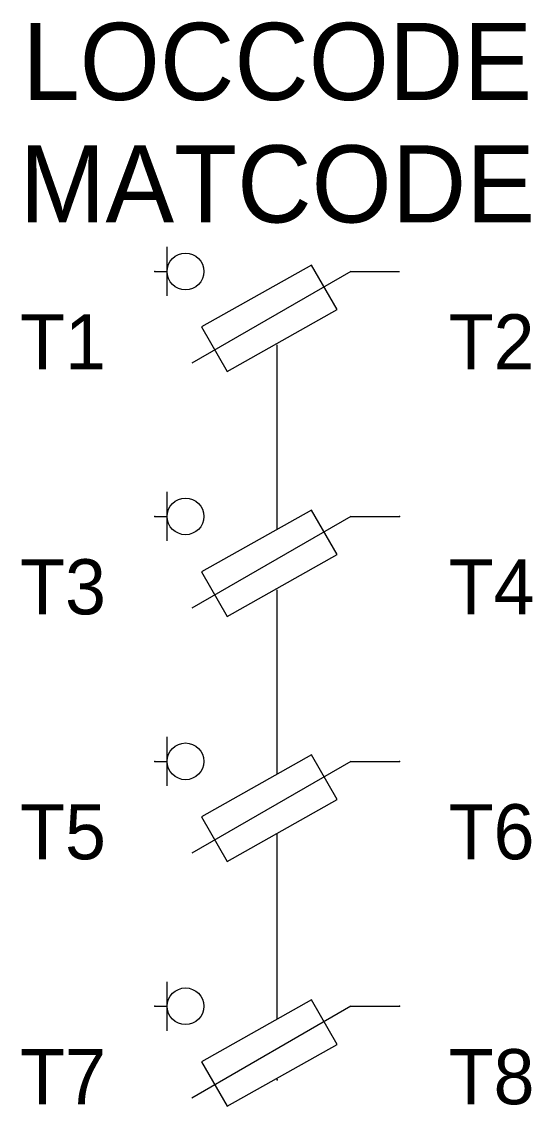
# Model space of a CAD drawing. Extents: x -10.4 to 10.4, y -4.1 to 40.2.
import ezdxf
from ezdxf.enums import TextEntityAlignment as Align

# ---------------------------------------------------------------- set-up
doc = ezdxf.new("R2010")
doc.units = 0
doc.linetypes.add('DASHED', pattern=[0])
doc.layers.get('0').update_dxf_attribs({"linetype": 'CONTINUOUS'})
for name, color, linetype in [('A', 7, 'CONTINUOUS'), ('C', 6, 'CONTINUOUS'), ('T2', 1, 'CONTINUOUS')]:
    doc.layers.add(name, color=color, linetype=linetype)

msp = doc.modelspace()

# ---------------------------------------------------------------- linework, layer by layer
at = {"color": 0}
for p, q in [((-4.5, 29), (-4.5, 31)), ((1.401, 30.261), (-3.09, 27.735)), ((2.451, 28.443), (1.401, 30.261)), ((-5, 30), (-4.5, 30)), ((3, 30), (-3.496, 26.25)), ((3, 30), (5, 30)), ((-2.04, 25.916), (2.451, 28.443)), ((-3.09, 27.735), (-2.04, 25.916)), ((-4.5, 19), (-4.5, 21)), ((-5, 20), (-4.5, 20)), ((3, 20), (-3.496, 16.25)), ((1.401, 20.261), (-3.09, 17.735)), ((2.451, 18.443), (1.401, 20.261)), ((3, 20), (5, 20)), ((-2.04, 15.916), (2.451, 18.443)), ((-3.09, 17.735), (-2.04, 15.916)), ((-4.5, 9), (-4.5, 11)), ((1.401, 10.261), (-3.09, 7.735)), ((2.451, 8.443), (1.401, 10.261)), ((-5, 10), (-4.5, 10)), ((3, 10), (-3.496, 6.25)), ((3, 10), (5, 10)), ((-2.04, 5.916), (2.451, 8.443)), ((-3.09, 7.735), (-2.04, 5.916)), ((-4.5, -1), (-4.5, 1)), ((1.401, 0.261), (-3.09, -2.265)), ((2.451, -1.557), (1.401, 0.261)), ((-5, 0), (-4.5, 0)), ((3, 0), (-3.496, -3.75)), ((3, 0), (5, 0)), ((-2.04, -4.084), (2.451, -1.557)), ((-3.09, -2.265), (-2.04, -4.084))]:
    msp.add_line(p, q, dxfattribs=at)
at = {"color": 0, "linetype": 'DASHED'}
for p, q in [((0, 19.473), (0, 27)), ((0, 9.473), (0, 17)), ((0, -0.527), (0, 7.064))]:
    msp.add_line(p, q, dxfattribs=at)
at = {"color": 0}
for centre in [(-3.75, 30), (-3.75, 20), (-3.75, 10), (-3.75, 0)]:
    msp.add_circle(centre, 0.75, dxfattribs=at)
at = {"layer": 'A', "color": 0, "linetype": 'DASHED'}
msp.add_point((0, -3), dxfattribs=at)
at = {"layer": 'C', "color": 0}
for p in [(-5, 30), (-5, 20), (5, 20), (-5, 10), (5, 10)]:
    msp.add_point(p, dxfattribs=at)
at = {"layer": 'C', "color": 0, "linetype": 'DASHED'}
for p in [(-5, 0), (5, 0)]:
    msp.add_point(p, dxfattribs=at)

# ---------------------------------------------------------------- texts
at = {"color": 0, "linetype": 'CONTINUOUS'}
for tag, p in [('LOCCODE', (0, 37)), ('MATCODE', (0, 32))]:
    msp.add_attdef(tag, text='', height=3.15, dxfattribs=at).set_placement(p, align=Align.CENTER)
at = {"layer": 'T2', "color": 0, "linetype": 'CONTINUOUS'}
for tag, p in [('T1', (-7, 26)), ('T3', (-7, 16)), ('T5', (-7, 6)), ('T7', (-7, -4))]:
    msp.add_attdef(tag, text='', height=2.25, dxfattribs=at).set_placement(p, align=Align.RIGHT)
for tag, p in [('T2', (7, 26)), ('T4', (7, 16)), ('T6', (7, 6)), ('T8', (7, -4))]:
    msp.add_attdef(tag, p, '', height=2.25, dxfattribs=at)

doc.saveas('drawing.dxf')
